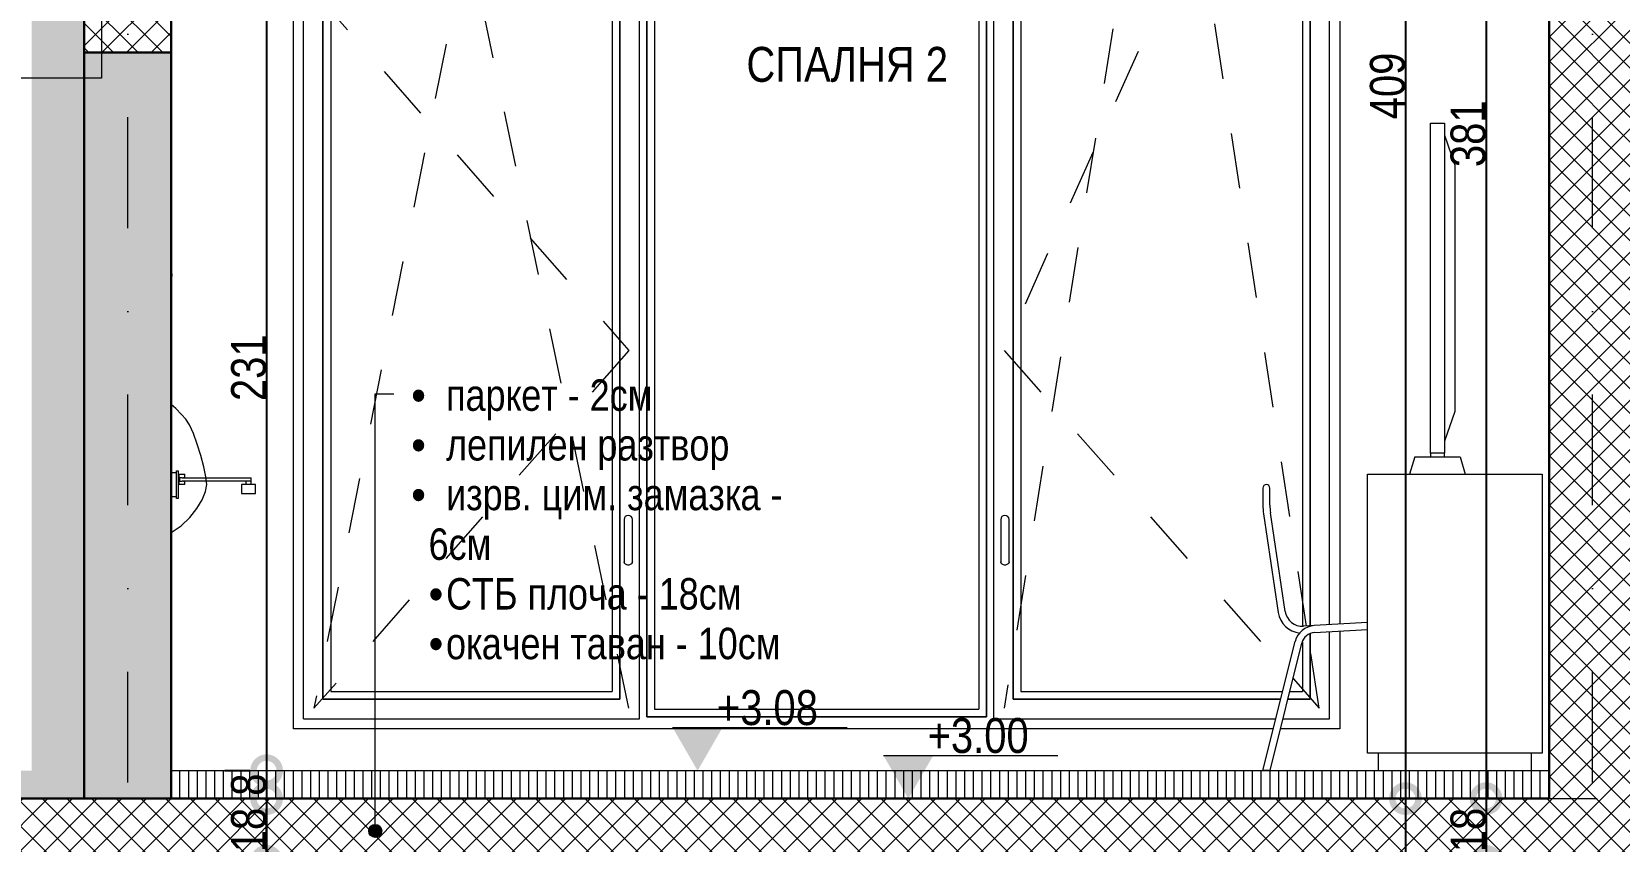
# Model space of a CAD drawing. Header units: centimetres. Extents: x 0 to 25250, y 0 to 2250.
# Drawn here: x 10248.3 to 10703.4, y 587.7 to 819.7 of the extents above; entities that cross this region are included whole.
import ezdxf

# ---------------------------------------------------------------- set-up
doc = ezdxf.new("R2010")
doc.units = ezdxf.units.CM
for name, pattern in [('17-View-1$0$Dash', [31.75, 15.875, -15.875]), ('20-View-2$0$Dash', [31.75, 15.875, -15.875]), ('20-View-2$0$Dash dot', [79.375, 31.75, -23.8125, 0, -23.8125])]:
    doc.linetypes.add(name, pattern=pattern)
for name, color, linetype, lineweight in [('A-ANNO-DIMS', 7, 'Continuous', 9), ('A-ANNO-NOTE', 7, 'Continuous', 9), ('A-AREA-IDEN', 7, 'Continuous', 9), ('A-DETL', 7, 'Continuous', 9), ('A-FLOR-FNSH', 7, 'Continuous', 9), ('A-FLOR-LEVL', 7, 'Continuous', 9), ('A-FLOR-MCUT', 7, 'Continuous', 9), ('A-FLOR-PATT', 7, 'Continuous', 9), ('A-GLAZ', 7, 'Continuous', 5), ('A-GLAZ-HDLN', 7, '17-View-1$0$Dash', 5), ('A-WALL', 7, 'Continuous', 9), ('A-WALL-IDEN', 7, 'Continuous', 9), ('A-WALL-PATT', 7, 'Continuous', 9), ('E-ELEC-EQPM', 7, 'Continuous', 9), ('E-LITE-EQPM', 7, 'Continuous', 9), ('G-ANNO-DIMS', 7, 'Continuous', 9), ('G-ANNO-TEXT', 7, 'Continuous', 9), ('I-FURN', 7, 'Continuous', 9), ('L-PLNT', 7, 'Continuous', 15), ('S-BEAM', 7, 'Continuous', 9), ('S-COLS', 7, 'Continuous', 9), ('S-GRID', 7, 'Continuous', 9)]:
    doc.layers.add(name, color=color, linetype=linetype, lineweight=lineweight)
doc.styles.add('20-View-2$0$Arial Narrow', font='ARIALN.TTF', dxfattribs={"height": 10})
doc.styles.add('20-View-2$0$Arial Narrow_1', font='ARIALN.TTF', dxfattribs={"height": 10})
doc.styles.add('20-View-2$0$Arial Narrow_2', font='ARIALN.TTF', dxfattribs={"height": 9})
doc.dimstyles.new('20-View-2$0$TEC_DIM', dxfattribs={"dimscale": 30.48, "dimtxt": 10.23431, "dimasz": 0.492126, "dimexe": 0.393701, "dimexo": 0.246063, "dimgap": 0, "dimtad": 1, "dimdec": 0, "dimzin": 0, "dimdsep": 46, "dimtxsty": '20-View-2$0$Arial Narrow', "dimblk1": '20-View-2$0$_DotSmall', "dimblk2": '20-View-2$0$_DotSmall', "dimsah": 1, "dimcen": 0.09, "dimazin": 0, "dimtfac": 1, "dimtdec": 4, "dimtix": 1, "dimtmove": 0, "dimatfit": 3, "dimfxl": 1, "dimtvp": 1, "dimtolj": 1, "dimtzin": 0, "dimarcsym": 2})
pattern_1 = [(45, (10354.618, 595.541), (-3.535534, 3.535534), []), (135, (10354.618, 595.541), (-3.535534, -3.535534), [])]

# ---------------------------------------------------------------- blocks, each defined once
blk = doc.blocks.new('Planting_RPC_Tree_Deciduous - Blue_Berry_Elder-4_5_Meters-1824323-2-2')
at = {"layer": 'L-PLNT', "color": 253, "true_color": 0xaaaaaa}
for p, q in [((944.39, 450.14), (944.14, 452.03)), ((944.19, 448.42), (944.39, 450.14)), ((945.43, 411.85), (944.14, 413)), ((947.1, 410.14), (945.43, 411.85)), ((948.3, 408.77), (947.1, 410.14)), ((949.34, 407.13), (948.3, 408.77)), ((950.47, 404.64), (949.34, 407.13)), ((951.6, 401.61), (950.47, 404.64)), ((952.64, 398.33), (951.6, 401.61)), ((953.49, 395.12), (952.64, 398.33)), ((954.07, 392.26), (953.49, 395.12)), ((954.29, 390.07), (954.07, 392.26)), ((952.99, 385.69), (953.95, 388.06)), ((953.95, 388.06), (954.29, 390.07)), ((949.42, 380.57), (951.46, 383.13)), ((951.46, 383.13), (952.99, 385.69)), ((944.14, 376.26), (946.93, 378.2)), ((946.93, 378.2), (949.42, 380.57))]:
    blk.add_line(p, q, dxfattribs=at)
blk = doc.blocks.new('TRIPLE - OK_F_OF - T - 18_60-2419604-2-2')
at = {"layer": 'A-GLAZ'}
for p, q in [((1276.24, 349.84), (1276.24, 633.77)), ((1270.64, 349.52), (1270.64, 625.97)), ((1270.64, 625.97), (1270.64, 349.52)), ((1268.44, 622.91), (1268.44, 349.42)), ((1179.94, 322.9), (1179.94, 601.36)), ((1175.64, 597.06), (1175.64, 325.6)), ((1177.84, 323.4), (1177.84, 600.12)), ((1177.84, 600.12), (1177.84, 323.4)), ((1185.54, 597.33), (1185.54, 328.5)), ((1185.54, 328.5), (1185.54, 597.33)), ((1187.74, 595.75), (1187.74, 330.7)), ((1078.34, 322.9), (1078.34, 567.16)), ((1080.44, 567.34), (1080.44, 323.4)), ((1080.44, 323.4), (1080.44, 567.34)), ((1082.64, 565.76), (1082.64, 325.6)), ((1070.54, 556.31), (1070.54, 330.7)), ((1072.74, 328.5), (1072.74, 559.37)), ((1072.74, 559.37), (1072.74, 328.5)), ((982.04, 322.9), (982.04, 534.76)), ((987.64, 530.73), (987.64, 328.5)), ((987.64, 328.5), (987.64, 530.73)), ((989.84, 529.15), (989.84, 330.7)), ((1073.94, 380), (1073.94, 367.83)), ((1076.34, 367.83), (1076.34, 380)), ((1181.94, 380), (1181.94, 367.83)), ((1184.34, 367.83), (1184.34, 380)), ((1270.64, 328.5), (1270.64, 347.23)), ((1270.64, 347.23), (1270.64, 328.5)), ((1276.24, 322.9), (1276.24, 347.84)), ((1268.44, 344.88), (1268.44, 330.7)), ((987.64, 328.5), (1072.74, 328.5)), ((1072.74, 328.5), (987.64, 328.5)), ((989.84, 330.7), (1070.54, 330.7)), ((1185.54, 328.5), (1262.22, 328.5)), ((1262.22, 328.5), (1185.54, 328.5)), ((1187.74, 330.7), (1262.77, 330.7)), ((1264.28, 328.5), (1270.64, 328.5)), ((1270.64, 328.5), (1264.28, 328.5)), ((1264.83, 330.7), (1268.44, 330.7)), ((1080.44, 323.4), (1177.84, 323.4)), ((1177.84, 323.4), (1080.44, 323.4)), ((1082.64, 325.6), (1175.64, 325.6)), ((982.04, 322.9), (1078.34, 322.9)), ((1179.94, 322.9), (1260.83, 322.9)), ((1262.89, 322.9), (1276.24, 322.9))]:
    blk.add_line(p, q, dxfattribs=at)
at = {"layer": 'A-GLAZ', "flags": 128}
for points in [[(1073.94, 367.83), (1073.97, 367.68), (1074.04, 367.53), (1074.15, 367.39), (1074.3, 367.27), (1074.48, 367.18), (1074.68, 367.1), (1074.91, 367.06), (1075.14, 367.04), (1075.38, 367.06), (1075.6, 367.1), (1075.81, 367.18), (1075.99, 367.27), (1076.14, 367.39), (1076.25, 367.53), (1076.32, 367.68), (1076.34, 367.83)], [(1074.04, 367.53), (1073.97, 367.68), (1073.94, 367.83)], [(1076.34, 367.83), (1076.32, 367.68), (1076.25, 367.53)], [(1181.94, 367.83), (1181.97, 367.68), (1182.04, 367.53), (1182.15, 367.39), (1182.3, 367.27), (1182.48, 367.18), (1182.68, 367.1), (1182.91, 367.06), (1183.14, 367.04), (1183.38, 367.06), (1183.6, 367.1), (1183.81, 367.18), (1183.99, 367.27), (1184.14, 367.39), (1184.25, 367.53), (1184.32, 367.68), (1184.34, 367.83)], [(1182.04, 367.53), (1181.97, 367.68), (1181.94, 367.83)], [(1184.34, 367.83), (1184.32, 367.68), (1184.25, 367.53)]]:
    blk.add_lwpolyline(points, dxfattribs=at)
at = {"layer": 'A-GLAZ'}
for centre in [(1075.14, 380), (1183.14, 380)]:
    blk.add_arc(centre, 1.2, 0, 180, dxfattribs=at)
at = {"layer": 'A-GLAZ-HDLN'}
for p, q in [((1273.24, 630.11), (1182.94, 428.42)), ((1229.14, 614.75), (1182.94, 325.9)), ((1269.65, 349.46), (1229.14, 614.75)), ((1029.14, 547.44), (985.04, 325.9)), ((1075.34, 325.9), (1029.14, 547.44)), ((984.19, 532.31), (1075.34, 428.42)), ((1075.34, 428.42), (985.04, 325.9)), ((1182.94, 428.42), (1264.15, 336.23)), ((1273.24, 325.9), (1270.04, 346.91)), ((1265.76, 334.4), (1273.24, 325.9))]:
    blk.add_line(p, q, dxfattribs=at)
blk = doc.blocks.new('Stuhl-13 - Typ1-2266787-2-2')
at = {"layer": 'I-FURN', "color": 253, "true_color": 0xaaaaaa}
for p, q in [((1257.11, 389.01), (1257.11, 384.14)), ((1259.11, 384.14), (1259.11, 389.01)), ((1257.3, 381.63), (1261.52, 353.36)), ((1263.5, 353.66), (1259.27, 381.93)), ((1287.14, 350.48), (1271.82, 349.59)), ((1271.82, 349.59), (1268.73, 349.41)), ((1271.94, 347.59), (1287.14, 348.47)), ((1257.11, 308.01), (1266.35, 345.05)), ((1259.17, 308.01), (1268.29, 344.56)), ((1259.17, 308.01), (1257.11, 308.01))]:
    blk.add_line(p, q, dxfattribs=at)
for centre, radius, start, end in [((1258.11, 389.01), 1, 0, 180), ((1274.11, 384.14), 17, 180, 188.5), ((1274.11, 384.14), 15, 180, 188.5), ((1268.44, 354.4), 7, 188.5, 263.6375), ((1268.44, 354.4), 5, 188.5, 273.3303), ((1272.17, 343.6), 6, 93.3303, 166), ((1272.17, 343.6), 4, 93.3303, 166)]:
    blk.add_arc(centre, radius, start, end, dxfattribs=at)
blk = doc.blocks.new('ШКАФ - ШКАФ-2266788-2-2')
at = {"layer": 'I-FURN', "color": 253, "true_color": 0xaaaaaa}
for p, q in [((1287.14, 393), (1337.14, 393)), ((1287.14, 313), (1287.14, 393)), ((1337.14, 393), (1337.14, 313)), ((1337.14, 313), (1287.14, 313)), ((1290.14, 313), (1290.14, 308)), ((1334.14, 308), (1334.14, 313)), ((1334.14, 308), (1290.14, 308))]:
    blk.add_line(p, q, dxfattribs=at)
blk = doc.blocks.new('TV - 65 Zoll-2242998-2-2')
at = {"layer": 'E-ELEC-EQPM', "color": 253, "true_color": 0xaaaaaa}
for p, q in [((1305.14, 399), (1305.14, 493.6)), ((1305.14, 493.6), (1309.14, 493.6)), ((1309.14, 493.6), (1309.14, 399)), ((1309.14, 490.17), (1312.14, 481.6)), ((1312.14, 481.6), (1312.14, 411)), ((1312.14, 411), (1309.14, 402.43)), ((1300.64, 398), (1299.14, 393)), ((1305.14, 399), (1305.14, 398)), ((1309.14, 399), (1305.14, 399)), ((1309.14, 398), (1309.14, 399)), ((1313.64, 398), (1315.14, 393))]:
    blk.add_line(p, q, dxfattribs=at)
at = {"layer": 'E-ELEC-EQPM', "color": 253, "true_color": 0xaaaaaa, "flags": 128}
for points in [[(1300.64, 398), (1300.86, 398), (1301.51, 398), (1302.55, 398), (1303.89, 398), (1305.46, 398), (1307.14, 398)], [(1307.14, 398), (1308.83, 398), (1310.39, 398), (1311.74, 398), (1312.77, 398), (1313.42, 398), (1313.64, 398)]]:
    blk.add_lwpolyline(points, dxfattribs=at)
blk = doc.blocks.new('Structural Framing 9 - Structural Framing 9-2376965-2-2')
at = {"layer": 'S-BEAM'}
h = blk.add_hatch(dxfattribs=at)
h.set_pattern_fill('FP2_21', color=256, style=0, pattern_type=2)
h.set_pattern_definition([(45, (1010.481, 295.661), (-3.53553, 3.53553), []), (135, (1010.481, 295.661), (-3.53553, -3.53553), [])])
h.paths.add_polyline_path([(944.14, 513.85), (944.14, 548.28), (919.14, 539.86), (919.14, 513.85)])
at = {"layer": 'A-DETL', "color": 7, "lineweight": 30}
for p, q in [((919.14, 539.86), (919.14, 513.85)), ((919.14, 513.85), (944.14, 513.85))]:
    blk.add_line(p, q, dxfattribs=at)
at = {"layer": 'S-BEAM', "lineweight": 30}
blk.add_line((944.14, 513.85), (944.14, 548.28), dxfattribs=at)
blk = doc.blocks.new('Spot Elevations - ELEVATION_PROJECT-150941-2-2')
at = {"layer": 'A-ANNO-NOTE'}
blk.add_hatch(color=256, dxfattribs=at).paths.add_polyline_path([(1558.35, 312.39), (1572.66, 312.39), (1565.5, 300)])
blk.add_line((1558.35, 312.39), (1608.35, 312.39), dxfattribs=at)
blk = doc.blocks.new('20-View-2$0$_DotSmall')
at = {"color": 0, "linetype": 'ByBlock', "const_width": 0.5}
blk.add_lwpolyline([(-0.0625, 0, 1), (0.0625, 0, 1)], format="xyb", close=True, dxfattribs=at)
blk = doc.blocks.new('*D3037')
at = {"layer": 'A-ANNO-DIMS', "color": 0, "lineweight": -2, "transparency": 16777216}
for p, q in [((10295.78, 838.93), (10327.61, 838.93)), ((10315.61, 838.93), (10315.61, 607.88)), ((10310.77, 607.88), (10303.61, 607.88))]:
    blk.add_line(p, q, dxfattribs=at)
at = {"layer": 'A-ANNO-DIMS', "color": 0, "lineweight": -2, "transparency": 16777216, "xscale": 15, "yscale": 15, "zscale": 15}
for p, rotation in [((10315.61, 838.93), 90), ((10315.61, 607.88), 270)]:
    blk.add_blockref('20-View-2$0$_DotSmall', p, dxfattribs=dict(at, rotation=rotation))
at = {"layer": 'A-ANNO-DIMS', "color": 0, "transparency": 16777216, "insert": (10310.51, 723.4), "char_height": 10, "width": 22.8079, "attachment_point": 5, "rotation": 90, "style": '20-View-2$0$Arial Narrow'}
blk.add_mtext('\\A1;231', dxfattribs=at)
blk = doc.blocks.new('*D3038')
at = {"layer": 'A-ANNO-DIMS', "color": 0, "lineweight": -2, "transparency": 16777216}
for p, q in [((10310.77, 607.88), (10303.61, 607.88)), ((10315.61, 607.88), (10315.61, 599.88)), ((10310.77, 599.88), (10303.61, 599.88))]:
    blk.add_line(p, q, dxfattribs=at)
at = {"layer": 'A-ANNO-DIMS', "color": 0, "lineweight": -2, "transparency": 16777216, "xscale": 15, "yscale": 15, "zscale": 15}
for p, rotation in [((10315.61, 607.88), 90), ((10315.61, 599.88), 270)]:
    blk.add_blockref('20-View-2$0$_DotSmall', p, dxfattribs=dict(at, rotation=rotation))
at = {"layer": 'A-ANNO-DIMS', "color": 0, "transparency": 16777216, "insert": (10310.51, 603.88), "char_height": 10, "width": 7.6026, "attachment_point": 5, "rotation": 90, "style": '20-View-2$0$Arial Narrow'}
blk.add_mtext('\\A1;8', dxfattribs=at)
blk = doc.blocks.new('*D3039')
at = {"layer": 'A-ANNO-DIMS', "color": 0, "lineweight": -2, "transparency": 16777216}
for p, q in [((10310.77, 599.88), (10303.61, 599.88)), ((10315.61, 599.88), (10315.61, 581.88)), ((10310.77, 581.88), (10303.61, 581.88))]:
    blk.add_line(p, q, dxfattribs=at)
at = {"layer": 'A-ANNO-DIMS', "color": 0, "lineweight": -2, "transparency": 16777216, "xscale": 15, "yscale": 15, "zscale": 15}
for p, rotation in [((10315.61, 599.88), 90), ((10315.61, 581.88), 270)]:
    blk.add_blockref('20-View-2$0$_DotSmall', p, dxfattribs=dict(at, rotation=rotation))
at = {"layer": 'A-ANNO-DIMS', "color": 0, "transparency": 16777216, "insert": (10310.51, 590.88), "char_height": 10, "width": 15.2053, "attachment_point": 5, "rotation": 90, "style": '20-View-2$0$Arial Narrow'}
blk.add_mtext('\\A1;18', dxfattribs=at)
blk = doc.blocks.new('*D3040')
at = {"layer": 'A-ANNO-DIMS', "color": 0, "lineweight": -2, "transparency": 16777216}
for p, q in [((10315.61, 581.88), (10315.61, 596.88)), ((10310.77, 581.88), (10303.61, 581.88)), ((10315.61, 581.88), (10315.61, 571.88)), ((10310.77, 571.88), (10303.61, 571.88)), ((10315.61, 571.88), (10315.61, 556.88))]:
    blk.add_line(p, q, dxfattribs=at)
at = {"layer": 'A-ANNO-DIMS', "color": 0, "lineweight": -2, "transparency": 16777216, "xscale": 15, "yscale": 15, "zscale": 15}
for p, rotation in [((10315.61, 581.88), 270), ((10315.61, 571.88), 90)]:
    blk.add_blockref('20-View-2$0$_DotSmall', p, dxfattribs=dict(at, rotation=rotation))
at = {"layer": 'A-ANNO-DIMS', "color": 0, "transparency": 16777216, "insert": (10310.51, 576.88), "char_height": 10, "width": 15.2053, "attachment_point": 5, "rotation": 90, "style": '20-View-2$0$Arial Narrow'}
blk.add_mtext('\\A1;10', dxfattribs=at)
blk = doc.blocks.new('*D3047')
at = {"layer": 'A-ANNO-DIMS', "color": 0, "lineweight": -2, "transparency": 16777216}
for p, q in [((10675.78, 981.09), (10653.22, 981.09)), ((10665.22, 981.09), (10665.22, 599.88)), ((10660.37, 599.88), (10653.22, 599.88))]:
    blk.add_line(p, q, dxfattribs=at)
at = {"layer": 'A-ANNO-DIMS', "color": 0, "lineweight": -2, "transparency": 16777216, "xscale": 15, "yscale": 15, "zscale": 15}
for p, rotation in [((10665.22, 981.09), 90), ((10665.22, 599.88), 270)]:
    blk.add_blockref('20-View-2$0$_DotSmall', p, dxfattribs=dict(at, rotation=rotation))
at = {"layer": 'A-ANNO-DIMS', "color": 0, "transparency": 16777216, "insert": (10660.12, 790.48), "char_height": 10, "width": 22.8079, "attachment_point": 5, "rotation": 90, "style": '20-View-2$0$Arial Narrow'}
blk.add_mtext('\\A1;381', dxfattribs=at)
blk = doc.blocks.new('*D3048')
at = {"layer": 'A-ANNO-DIMS', "color": 0, "lineweight": -2, "transparency": 16777216}
for p, q in [((10660.37, 599.88), (10653.22, 599.88)), ((10665.22, 599.88), (10665.22, 581.88)), ((10660.37, 581.88), (10653.22, 581.88))]:
    blk.add_line(p, q, dxfattribs=at)
at = {"layer": 'A-ANNO-DIMS', "color": 0, "lineweight": -2, "transparency": 16777216, "xscale": 15, "yscale": 15, "zscale": 15}
for p, rotation in [((10665.22, 599.88), 90), ((10665.22, 581.88), 270)]:
    blk.add_blockref('20-View-2$0$_DotSmall', p, dxfattribs=dict(at, rotation=rotation))
at = {"layer": 'A-ANNO-DIMS', "color": 0, "transparency": 16777216, "insert": (10660.12, 590.88), "char_height": 10, "width": 15.2053, "attachment_point": 5, "rotation": 90, "style": '20-View-2$0$Arial Narrow'}
blk.add_mtext('\\A1;18', dxfattribs=at)
blk = doc.blocks.new('*D3051')
at = {"layer": 'A-ANNO-DIMS', "color": 0, "lineweight": -2, "transparency": 16777216}
for p, q in [((10700.78, 1008.49), (10630.11, 1008.49)), ((10642.11, 1008.49), (10642.11, 599.88)), ((10637.26, 599.88), (10630.11, 599.88))]:
    blk.add_line(p, q, dxfattribs=at)
at = {"layer": 'A-ANNO-DIMS', "color": 0, "lineweight": -2, "transparency": 16777216, "xscale": 15, "yscale": 15, "zscale": 15}
for p, rotation in [((10642.11, 1008.49), 90), ((10642.11, 599.88), 270)]:
    blk.add_blockref('20-View-2$0$_DotSmall', p, dxfattribs=dict(at, rotation=rotation))
at = {"layer": 'A-ANNO-DIMS', "color": 0, "transparency": 16777216, "insert": (10637.01, 804.19), "char_height": 10, "width": 22.8079, "attachment_point": 5, "rotation": 90, "style": '20-View-2$0$Arial Narrow'}
blk.add_mtext('\\A1;409', dxfattribs=at)
blk = doc.blocks.new('*D3052')
at = {"layer": 'A-ANNO-DIMS', "color": 0, "lineweight": -2, "transparency": 16777216}
for p, q in [((10637.26, 599.88), (10630.11, 599.88)), ((10642.11, 599.88), (10642.11, 299.88)), ((10637.26, 299.88), (10630.11, 299.88))]:
    blk.add_line(p, q, dxfattribs=at)
at = {"layer": 'A-ANNO-DIMS', "color": 0, "lineweight": -2, "transparency": 16777216, "xscale": 15, "yscale": 15, "zscale": 15}
for p, rotation in [((10642.11, 599.88), 90), ((10642.11, 299.88), 270)]:
    blk.add_blockref('20-View-2$0$_DotSmall', p, dxfattribs=dict(at, rotation=rotation))
at = {"layer": 'A-ANNO-DIMS', "color": 0, "transparency": 16777216, "insert": (10637.01, 449.88), "char_height": 10, "width": 22.8079, "attachment_point": 5, "rotation": 90, "style": '20-View-2$0$Arial Narrow'}
blk.add_mtext('\\A1;300', dxfattribs=at)
blk = doc.blocks.new('Nachttisch-Leuchte Gelenkarm - 470lm _ 3200K _ 220x420-1674104-2-2')
at = {"layer": 'E-LITE-EQPM', "color": 8, "lineweight": 5, "true_color": 0x737373}
for p, q in [((944.14, 393.5), (945.64, 393.5)), ((945.64, 390.96), (945.64, 394)), ((945.64, 394), (946.14, 394)), ((946.14, 393.94), (946.14, 386)), ((946.27, 393), (947.27, 393)), ((946.27, 393), (946.27, 392)), ((947.27, 392), (946.27, 392)), ((946.47, 392), (946.47, 391)), ((947.27, 393), (948.07, 393)), ((947.27, 392), (947.43, 392)), ((947.48, 392), (947.63, 392)), ((947.74, 392), (947.67, 392)), ((947.74, 392), (947.8, 392)), ((947.83, 392), (954.1, 392)), ((948.07, 392), (948.07, 393)), ((945.64, 386), (945.64, 390.93)), ((946.21, 388.4), (946.14, 388.4)), ((946.14, 387.4), (946.21, 387.4)), ((946.21, 387.9), (946.21, 387.9)), ((946.21, 387.9), (946.21, 387.9)), ((946.27, 391), (947.27, 391)), ((946.27, 391), (946.27, 390)), ((947.27, 390), (946.27, 390)), ((947.43, 391), (947.27, 391)), ((948.07, 390), (947.27, 390)), ((947.63, 391), (947.48, 391)), ((947.67, 391), (947.74, 391)), ((947.8, 391), (947.74, 391)), ((954.2, 391), (947.83, 391)), ((948.07, 390), (948.07, 391)), ((945.64, 386.5), (944.14, 386.5)), ((946.14, 386), (945.64, 386))]:
    blk.add_line(p, q, dxfattribs=at)
at = {"layer": 'E-LITE-EQPM', "lineweight": 5}
for p, q in [((954.1, 392), (966.8, 392)), ((966.8, 392), (967.07, 392)), ((967.07, 391), (967.07, 392)), ((966.8, 391), (954.2, 391)), ((964.27, 390), (964.27, 387.5)), ((968.27, 390), (964.27, 390)), ((964.27, 387.5), (968.27, 387.5)), ((965.47, 391), (965.47, 390)), ((966.94, 391), (966.84, 391)), ((967.03, 391), (966.96, 391)), ((967.07, 390), (967.07, 391)), ((968.27, 387.5), (968.27, 390))]:
    blk.add_line(p, q, dxfattribs=at)

msp = doc.modelspace()

# ---------------------------------------------------------------- hatches: boundary and pattern name
at = {"layer": 'A-FLOR-PATT', "true_color": 0x787878}
h = msp.add_hatch(dxfattribs=at)
h.set_pattern_fill('FP2_17', color=8, angle=-180, style=0, pattern_type=2)
h.set_pattern_definition([(270, (10308.2802, 607.8798), (2.5, -9e-15), [])])
h.paths.add_polyline_path([(10303.78, 599.88), (10683.28, 599.88), (10683.28, 607.88), (10288.28, 607.88), (10288.28, 599.88)])
h.paths.add_polyline_path([(9532.73, 599.88), (10028.28, 599.88), (10028.28, 607.88), (9513.28, 607.88), (9513.28, 599.88)])
h.paths.add_polyline_path([(11098.28, 599.88), (11103.28, 599.88), (11103.28, 607.88), (10708.28, 607.88), (10708.28, 599.88), (11090.25, 599.88)])
at = {"layer": 'A-FLOR-PATT', "true_color": 0xffff80}
msp.add_hatch(color=51, dxfattribs=at).paths.add_polyline_path([(10263.28, 599.88), (10263.28, 607.88), (10053.28, 607.88), (10053.28, 599.88), (10242.1, 599.88)])
at = {"layer": 'A-FLOR-PATT'}
h = msp.add_hatch(dxfattribs=at)
h.set_pattern_fill('FP2_21', color=256, style=0, pattern_type=2)
h.set_pattern_definition(pattern_1)
h.paths.add_polyline_path([(10365.46, 581.88), (11128.28, 581.88), (11128.28, 599.88), (9488.28, 599.88), (9488.28, 581.88), (10350.04, 581.88)])
at = {"layer": 'A-WALL-PATT', "lineweight": 5, "true_color": 0xffff80}
msp.add_hatch(color=51, dxfattribs=at).paths.add_polyline_path([(10263.28, 607.88), (10263.28, 858.73), (10248.28, 853.69), (10248.28, 607.88)])
at = {"layer": 'A-WALL-PATT', "true_color": 0x808080}
msp.add_hatch(color=8, dxfattribs=at).paths.add_polyline_path([(10263.28, 599.88), (10288.28, 599.88), (10288.28, 813.73), (10263.28, 813.73), (10263.28, 607.88)])
at = {"layer": 'G-ANNO-TEXT'}
h = msp.add_hatch(color=256, dxfattribs=at)
edge = h.paths.add_edge_path()
edge.add_arc((10346.77, 590.61), 1.88, 0, 360)
at = {"layer": 'S-COLS'}
h = msp.add_hatch(dxfattribs=at)
h.set_pattern_fill('FP2_21', color=256, style=0, pattern_type=2)
h.set_pattern_definition(pattern_1)
h.paths.add_polyline_path([(10683.28, 599.88), (10708.28, 599.88), (10708.28, 989.5), (10683.28, 981.09), (10683.28, 607.88)])

# ---------------------------------------------------------------- linework, layer by layer
at = {"layer": 'A-DETL', "color": 7, "lineweight": 30}
for p, q in [((10683.28, 981.09), (10683.28, 607.88)), ((10683.28, 607.88), (10683.28, 599.88))]:
    msp.add_line(p, q, dxfattribs=at)
at = {"layer": 'A-FLOR-FNSH'}
for p, q in [((10634.28, 607.88), (10288.28, 607.88)), ((10683.28, 607.88), (10678.28, 607.88))]:
    msp.add_line(p, q, dxfattribs=at)
at = {"layer": 'A-FLOR-FNSH', "lineweight": 30}
msp.add_line((10683.28, 599.88), (9488.28, 599.88), dxfattribs=at)
at = {"layer": 'A-FLOR-LEVL', "linetype": '20-View-2$0$Dash'}
msp.add_line((9379.47, 599.88), (11278.33, 599.88), dxfattribs=at)
at = {"layer": 'A-FLOR-MCUT'}
msp.add_line((10683.28, 599.88), (10683.28, 607.88), dxfattribs=at)
at = {"layer": 'A-WALL'}
for p, q in [((10623.28, 937.68), (10623.28, 649.89)), ((10263.28, 813.73), (10263.28, 839.74)), ((10323.28, 619.88), (10323.28, 836.72)), ((10288.28, 813.73), (10263.28, 813.73)), ((10623.28, 647.89), (10623.28, 619.88)), ((10604.24, 619.88), (10323.28, 619.88)), ((10623.28, 619.88), (10606.3, 619.88))]:
    msp.add_line(p, q, dxfattribs=at)
at = {"layer": 'A-WALL', "lineweight": 30}
for p, q in [((10263.28, 599.88), (10263.28, 813.73)), ((10288.28, 599.88), (10288.28, 813.73))]:
    msp.add_line(p, q, dxfattribs=at)
at = {"layer": 'A-WALL-IDEN'}
for p, q in [((10268.28, 867.15), (10268.28, 806.43)), ((10268.28, 806.43), (10227.52, 806.43))]:
    msp.add_line(p, q, dxfattribs=at)
at = {"layer": 'G-ANNO-TEXT'}
for p, q in [((10346.77, 715.9), (10352.06, 715.9)), ((10346.77, 590.61), (10346.77, 715.9))]:
    msp.add_line(p, q, dxfattribs=at)
msp.add_circle((10346.77, 590.61), 1.88, dxfattribs=at)
at = {"layer": 'S-GRID', "color": 1, "linetype": '20-View-2$0$Dash dot', "lineweight": 18, "true_color": 0xff0000}
for p, q in [((10275.78, 207.13), (10275.78, 951.97)), ((10695.78, 207.13), (10695.78, 951.97))]:
    msp.add_line(p, q, dxfattribs=at)

# ---------------------------------------------------------------- block references
at = {"layer": 'A-DETL', "color": 7, "lineweight": 30}
msp.add_blockref('Structural Framing 9 - Structural Framing 9-2376965-2-2', (9344.14, 299.88), dxfattribs=at)
at = {"layer": 'A-GLAZ'}
msp.add_blockref('TRIPLE - OK_F_OF - T - 18_60-2419604-2-2', (9344.14, 299.88), dxfattribs=at)
at = {"layer": 'E-ELEC-EQPM', "color": 253, "true_color": 0xaaaaaa}
msp.add_blockref('TV - 65 Zoll-2242998-2-2', (9344.14, 299.88), dxfattribs=at)
at = {"layer": 'E-LITE-EQPM', "color": 8, "lineweight": 5, "true_color": 0x737373}
msp.add_blockref('Nachttisch-Leuchte Gelenkarm - 470lm _ 3200K _ 220x420-1674104-2-2', (9344.14, 299.88), dxfattribs=at)
at = {"layer": 'G-ANNO-DIMS'}
for p in [(8873.67, 307.88), (8934.09, 299.88)]:
    msp.add_blockref('Spot Elevations - ELEVATION_PROJECT-150941-2-2', p, dxfattribs=at)
at = {"layer": 'I-FURN', "color": 253, "true_color": 0xaaaaaa}
for name in ['ШКАФ - ШКАФ-2266788-2-2', 'Stuhl-13 - Typ1-2266787-2-2']:
    msp.add_blockref(name, (9344.14, 299.88), dxfattribs=at)
at = {"layer": 'L-PLNT', "color": 253, "true_color": 0xaaaaaa}
msp.add_blockref('Planting_RPC_Tree_Deciduous - Blue_Berry_Elder-4_5_Meters-1824323-2-2', (9344.14, 299.88), dxfattribs=at)

# ---------------------------------------------------------------- texts
at = {"layer": 'A-AREA-IDEN', "insert": (10482.07, 805.23), "char_height": 10, "width": 58.9, "attachment_point": 8, "line_spacing_factor": 0.949189, "style": '20-View-2$0$Arial Narrow_1'}
msp.add_mtext('\\pt63.5,127,190.5,254,317.5,381,444.5,508,571.5,635,698.5,762,825.5,889,952.5,1016,1079.5,1143,1206.5,1270,1333.5,1397,1460.5,1524,1587.5,1651,1714.5,1778,1841.5,1905,1968.5,2032;{\\fArial Narrow|b0|i0|c204|p34;СПАЛНЯ }2', dxfattribs=at)
at = {"layer": 'G-ANNO-DIMS', "char_height": 10, "width": 34.7536, "attachment_point": 1, "line_spacing_factor": 0.974696, "style": '20-View-2$0$Arial Narrow'}
for s, insert in [('+3.08', (10444.69, 630.97)), ('+3.00', (10505.11, 622.97))]:
    msp.add_mtext(s, dxfattribs=dict(at, insert=insert))
at = {"layer": 'G-ANNO-TEXT', "insert": (10357.06, 720.05), "char_height": 9, "width": 123.927, "attachment_point": 1, "line_spacing_factor": 0.949189, "style": '20-View-2$0$Arial Narrow_2'}
msp.add_mtext('\\pi-5.00004,l5.00004,t9.99999,15.00003,19.99998,25.00002,29.99997,35.00001,39.99996,45,50.00004,54.99999,60.00003,64.99998,70.00002,74.99997,80.00001,84.99996,90,95.00004,99.99999,105.00003,109.99998,115.00002,119.99997,125.00001,129.99996,135,140.00004,144.99999,150.00003,154.99998,160.00002;{\\fSymbol|b0|i0|c2|p18;·^I\\fArial Narrow|b0|i0|c204|p34;паркет }- 2{\\fArial Narrow|b0|i0|c204|p34;см\\P\\fSymbol|b0|i0|c2|p18;·^I\\fArial Narrow|b0|i0|c204|p34;лепилен разтвор \\P\\fSymbol|b0|i0|c2|p18;·^I\\fArial Narrow|b0|i0|c204|p34;изрв}. {\\fArial Narrow|b0|i0|c204|p34;цим}. {\\fArial Narrow|b0|i0|c204|p34;замазка }- \\P\\pi0,t5.00004,9.99999,15.00003,19.99998,25.00002,29.99997,35.00001,39.99996,45,50.00004,54.99999,60.00003,64.99998,70.00002,74.99997,80.00001,84.99996,90,95.00004,99.99999,105.00003,109.99998,115.00002,119.99997,125.00001,129.99996,135,140.00004,144.99999,150.00003,154.99998,160.00002;6{\\fArial Narrow|b0|i0|c204|p34;см \\P\\pi-5.00004,t9.99999,15.00003,19.99998,25.00002,29.99997,35.00001,39.99996,45,50.00004,54.99999,60.00003,64.99998,70.00002,74.99997,80.00001,84.99996,90,95.00004,99.99999,105.00003,109.99998,115.00002,119.99997,125.00001,129.99996,135,140.00004,144.99999,150.00003,154.99998,160.00002;\\fSymbol|b0|i0|c2|p18;·^I\\fArial Narrow|b0|i0|c204|p34;СТБ плоча }- 18{\\fArial Narrow|b0|i0|c204|p34;см\\P\\fSymbol|b0|i0|c2|p18;·^I\\fArial Narrow|b0|i0|c204|p34;окачен таван }- 10{\\fArial Narrow|b0|i0|c204|p34;см}', dxfattribs=at)

# ---------------------------------------------------------------- dimensions: what is measured, and where the dimension line sits
at = {"layer": 'A-ANNO-DIMS'}
for base, p1, p2, override, picture, middle in [((10642.11, 599.88), (10708.28, 1008.49), (10644.76, 599.88), {"dimpost": '<>', "dimfxl": 413.52012}, '*D3051', (10637.01, 804.19)), ((10665.22, 599.88), (10683.28, 981.09), (10667.87, 599.88), {"dimpost": '<>', "dimfxl": 381.518729}, '*D3047', (10660.12, 790.48)), ((10315.61, 607.88), (10288.28, 838.93), (10318.27, 607.88), {"dimpost": '<>', "dimfxl": 232.985419}, '*D3037', (10310.51, 723.4)), ((10315.61, 599.88), (10318.27, 607.88), (10318.27, 599.88), {"dimpost": '<>', "dimfxl": 8}, '*D3038', (10310.51, 603.88)), ((10315.61, 581.88), (10318.27, 599.88), (10318.27, 581.88), {"dimpost": '<>', "dimfxl": 18}, '*D3039', (10310.51, 590.88)), ((10642.11, 299.88), (10644.76, 599.88), (10644.76, 299.88), {"dimpost": '<>', "dimfxl": 300}, '*D3052', (10637.01, 449.88)), ((10665.22, 581.88), (10667.87, 599.88), (10667.87, 581.88), {"dimpost": '<>', "dimfxl": 18}, '*D3048', (10660.12, 590.88)), ((10315.61, 571.88), (10318.27, 581.88), (10318.27, 571.88), {"dimpost": '<>', "dimfxl": 10}, '*D3040', (10310.51, 576.88))]:
    dim = msp.add_linear_dim(base=base, p1=p1, p2=p2, angle=90, dimstyle='20-View-2$0$TEC_DIM', override=override, dxfattribs=at)
    dim.commit()
    dim.dimension.update_dxf_attribs({"geometry": picture, "text_midpoint": middle})

doc.saveas('drawing.dxf')
